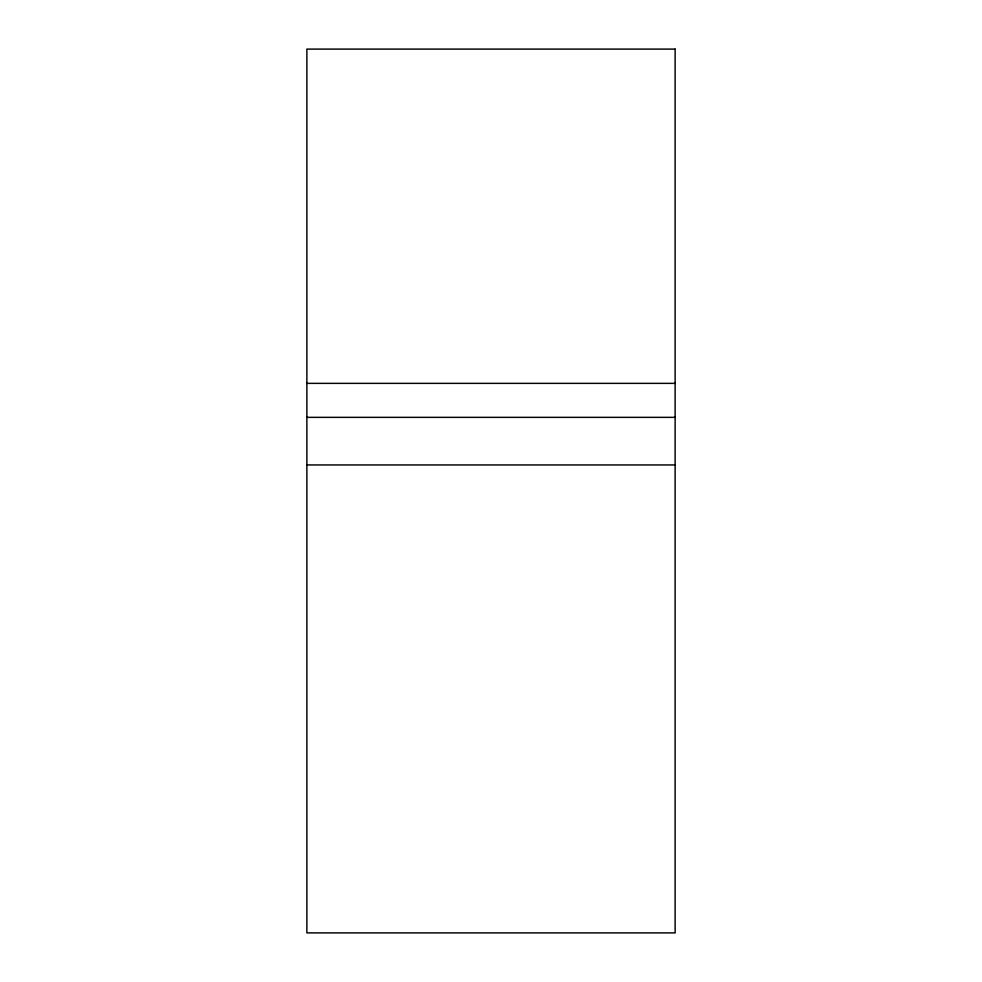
<?xml version="1.0" encoding="UTF-8"?>
<svg xmlns="http://www.w3.org/2000/svg" width="982" height="982" viewBox="0 0 982 982"><rect width="100%" height="100%" fill="white"/><g stroke="black" fill="none" stroke-linecap="round" stroke-linejoin="round"><path stroke-width="1.47" d="M306.875 383.361L675.125 383.361M306.875 417.35L675.125 417.35M306.875 464.94L675.125 464.94M675.125 49.1L306.875 49.1L306.875 932.9L675.125 932.9L675.125 49.1"/></g></svg>
